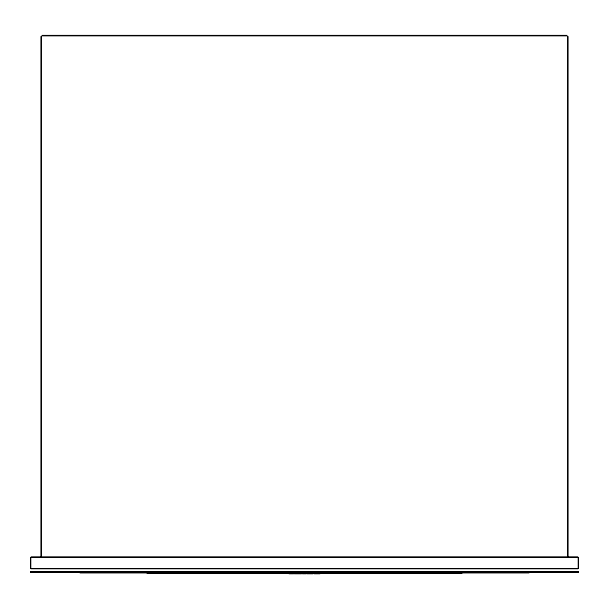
<?xml version="1.0" encoding="UTF-8"?>
<svg xmlns="http://www.w3.org/2000/svg" width="609" height="609" viewBox="0 0 609 609"><rect width="100%" height="100%" fill="white"/><g stroke="black" fill="none" stroke-linecap="round" stroke-linejoin="round"><path stroke-width="0.91" d="M42.044 35.383L566.956 35.383M42.044 35.847L566.956 35.847M31.135 557.007L577.865 557.007M31.135 557.258L577.865 557.258M31.135 568.509L577.865 568.509M31.135 568.76L577.865 568.76M30.678 571.866L578.322 571.866M30.678 571.95L578.322 571.95M30.45 572.064L578.55 572.064M30.678 572.178L578.322 572.178M30.678 572.262L578.322 572.262M80.007 572.437L160.867 572.437M161.126 572.437L447.874 572.437M448.133 572.437L528.993 572.437M80.007 572.521L160.867 572.521M161.126 572.521L447.874 572.521M448.133 572.521L528.993 572.521M79.779 572.635L529.221 572.635M80.007 572.841L528.993 572.841M162.222 572.97L446.778 572.97M147.424 573.016L461.576 573.099M147.195 573.214L461.805 573.214M147.424 573.328L461.576 573.328M289.047 573.785L293.667 573.785M294.307 573.785L301.546 573.785M302.384 573.785L306.19 573.785M306.982 573.785L313.056 573.785M314.236 573.785L319.946 573.785M578.459 557.6L578.459 568.159M578.207 557.6L578.207 568.159M568.052 36.479L568.052 557.197M567.588 36.479L567.588 557.197M461.805 573.511L147.195 573.442M41.412 36.479L41.412 557.197M40.948 36.479L40.948 557.197M30.793 557.6L30.793 568.159M30.541 557.6L30.541 568.159"/></g></svg>
